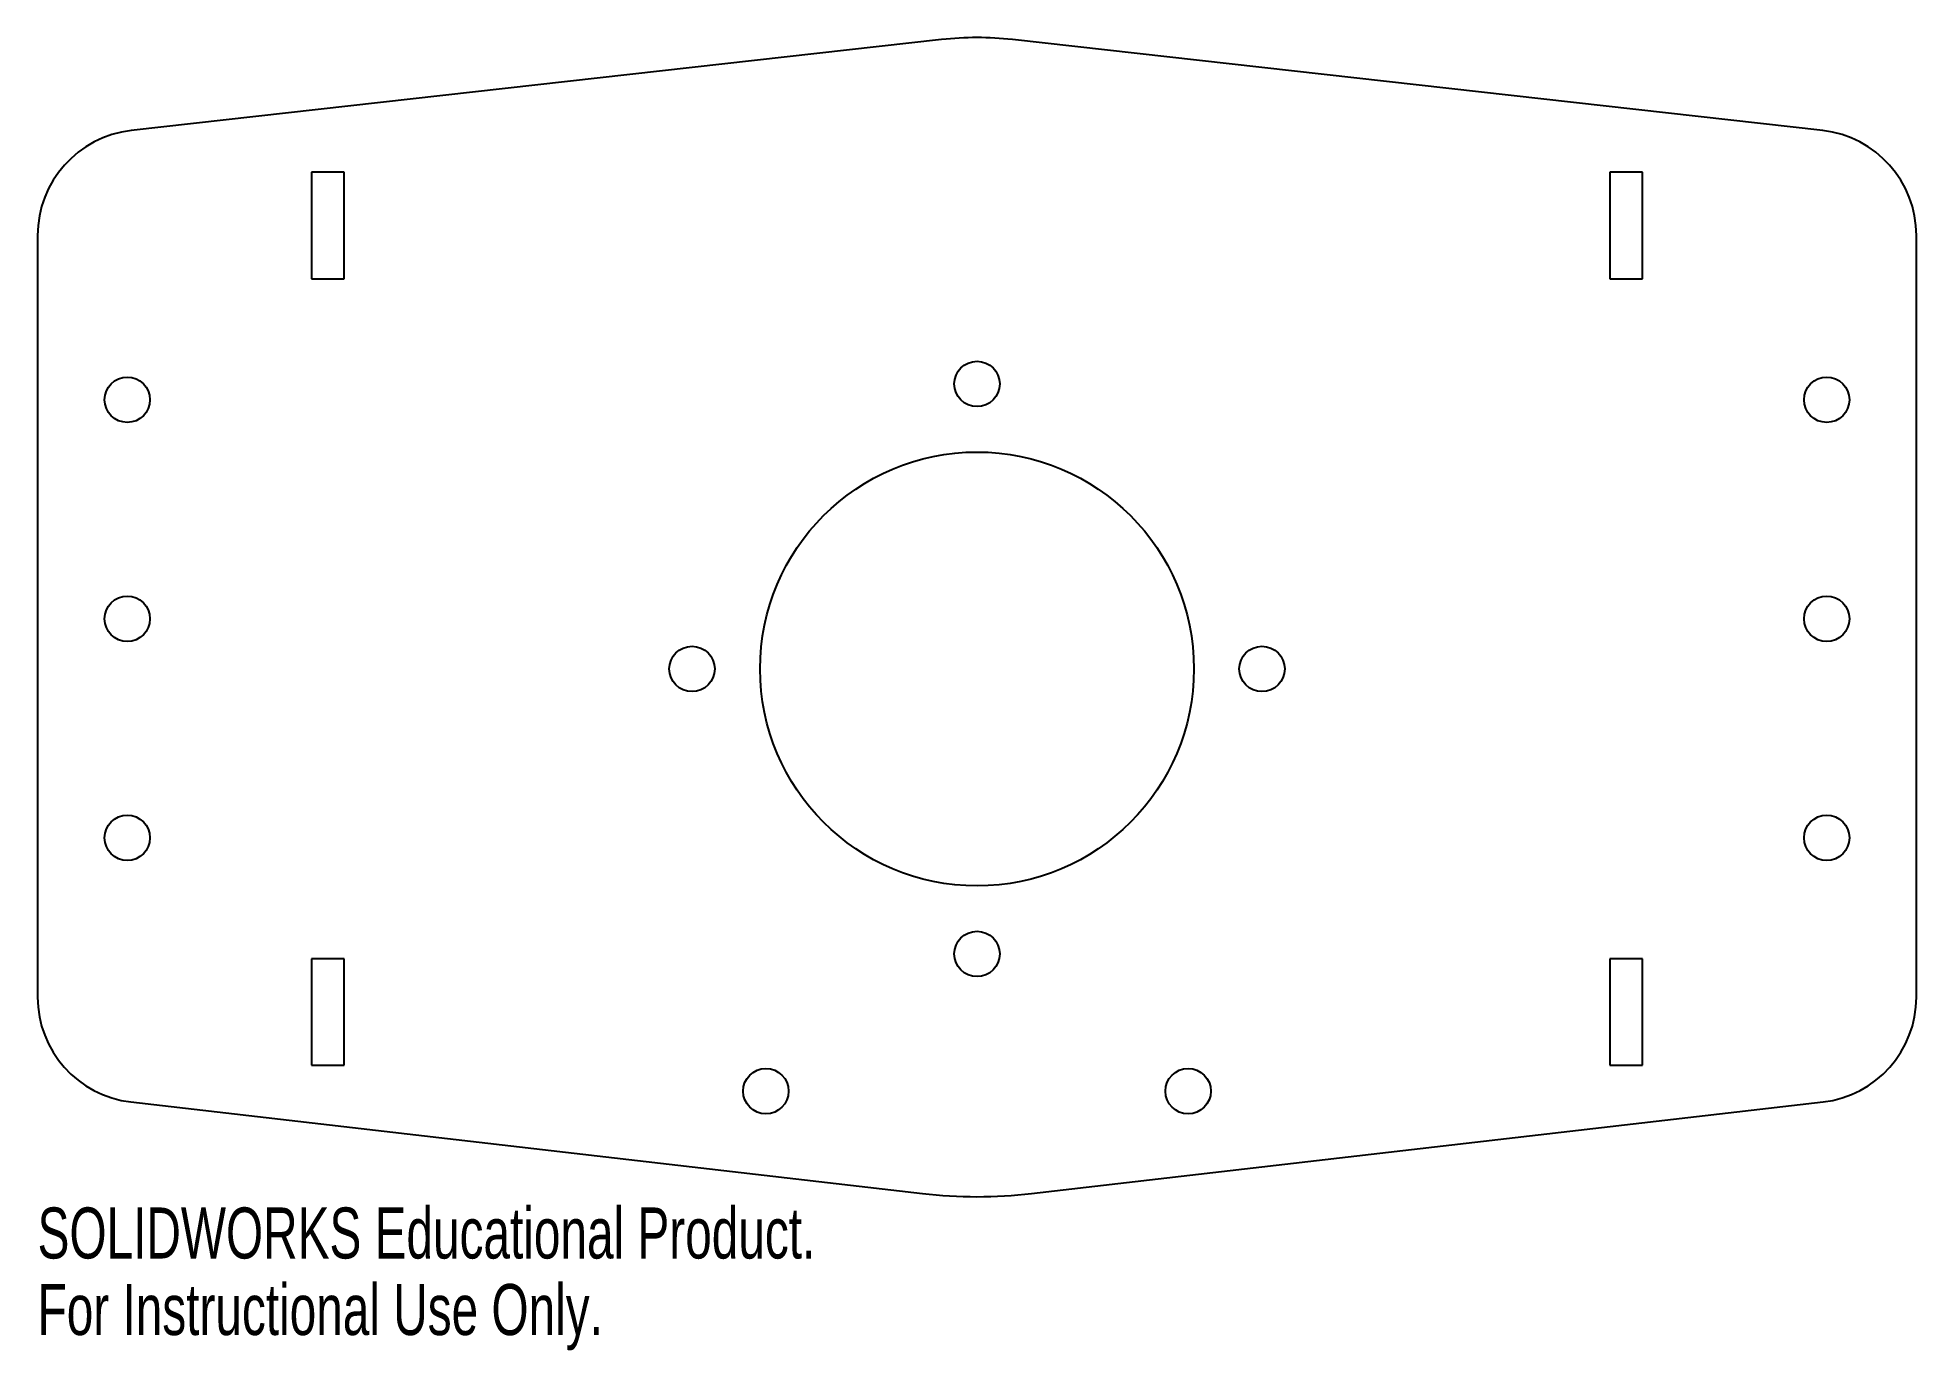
# Model space of a CAD drawing. Header units: millimetres. Extents: x -89 to 89, y -65 to 60.
import ezdxf

# ---------------------------------------------------------------- set-up
doc = ezdxf.new("R2010")
doc.units = ezdxf.units.MM
doc.styles.add('SLDTEXTSTYLE0', font='TXT', dxfattribs={"width": 0.7})

msp = doc.modelspace()

# ---------------------------------------------------------------- linework, layer by layer
at = {"color": 7, "linetype": 'Continuous', "lineweight": 25}
for p, q in [((-3.35, 59.62), (-80.12, 51)), ((80.12, 51), (3.35, 59.62)), ((-59.95, 47.05), (-63.05, 47.05)), ((-63.05, 47.05), (-63.05, 36.95)), ((-59.95, 36.95), (-59.95, 47.05)), ((63.05, 47.05), (59.95, 47.05)), ((59.95, 47.05), (59.95, 36.95)), ((63.05, 36.95), (63.05, 47.05)), ((-89, 41.06), (-89, -31.09)), ((89, -31.09), (89, 41.06)), ((-63.05, 36.95), (-59.95, 36.95)), ((59.95, 36.95), (63.05, 36.95)), ((-59.95, -27.45), (-63.05, -27.45)), ((-63.05, -27.45), (-63.05, -37.55)), ((-59.95, -37.55), (-59.95, -27.45)), ((63.05, -27.45), (59.95, -27.45)), ((59.95, -27.45), (59.95, -37.55)), ((63.05, -37.55), (63.05, -27.45)), ((-63.05, -37.55), (-59.95, -37.55)), ((59.95, -37.55), (63.05, -37.55)), ((-80.15, -41.02), (-5.17, -49.7)), ((5.17, -49.7), (80.15, -41.02))]:
    msp.add_line(p, q, dxfattribs=at)
for centre, radius in [((0, 27), 2.15), ((-80.5, 25.5), 2.15), ((80.5, 25.5), 2.15), ((0, 0), 20.55), ((-80.5, 4.75), 2.15), ((80.5, 4.75), 2.15), ((-27, 0), 2.15), ((27, 0), 2.15), ((-80.5, -16), 2.15), ((80.5, -16), 2.15), ((0, -27), 2.15), ((-20, -40), 2.15), ((20, -40), 2.15)]:
    msp.add_circle(centre, radius, dxfattribs=at)
for centre, radius, start, end in [((0, 29.81), 30, 83.5892, 96.4108), ((-79, 41.06), 10, 96.4108, 180), ((79, 41.06), 10, 0, 83.5892), ((-79, -31.09), 10, 180, 263.3983), ((79, -31.09), 10, 276.6017, 0), ((0, -5), 45, 263.3983, 276.6017)]:
    msp.add_arc(centre, radius, start, end, dxfattribs=at)

# ---------------------------------------------------------------- texts
at = {"color": 7, "linetype": 'Continuous', "char_height": 4.8336, "attachment_point": 1, "style": 'SLDTEXTSTYLE0'}
for s, insert in [('SOLIDWORKS Educational Product.', (-89, -51.02)), ('For Instructional Use Only.', (-89, -58.27))]:
    msp.add_mtext(s, dxfattribs=dict(at, insert=insert))

doc.saveas('drawing.dxf')
